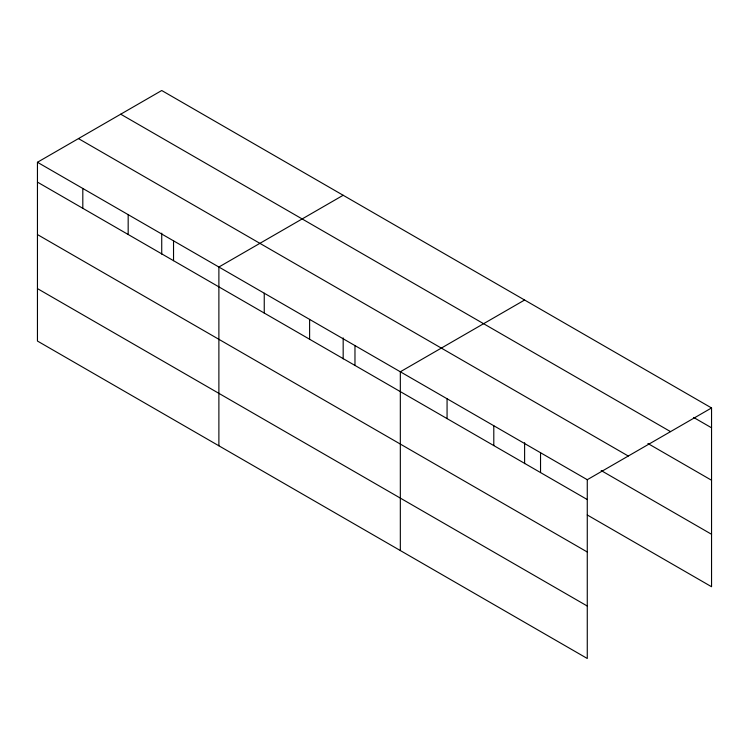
<?xml version="1.0" encoding="UTF-8"?>
<svg xmlns="http://www.w3.org/2000/svg" width="749" height="749" viewBox="0 0 749 749"><rect width="100%" height="100%" fill="white"/><g stroke="black" fill="none" stroke-linecap="round" stroke-linejoin="round"><path stroke-width="1.12" d="M37.45 162.271L587.272 479.706L587.272 658.483L37.45 341.048L37.45 162.271L161.728 90.517L711.55 407.952L711.55 586.729L587.253 514.966M343.173 195.264L218.886 267.019L218.886 445.805M524.609 300.021L400.331 371.776L400.331 550.552M587.272 479.706L711.55 407.952M693.649 417.474L711.55 427.801M120.72 114.194L670.533 431.63M647.913 443.511L711.55 480.249M78.467 138.593L628.28 456.029M601.175 470.559L711.55 534.28M37.45 182.119L587.272 499.555M37.45 234.568L587.272 552.004M37.45 288.608L587.272 606.035M540.535 452.724L540.535 472.572M524.609 442.678L524.609 463.65M493.797 425.741L493.797 445.589M447.069 398.758L447.069 418.607M354.97 345.589L354.97 365.437M343.173 337.921L343.173 358.902M309.609 319.402L309.609 339.25M264.247 293.215L264.247 313.063M173.534 240.832L173.534 260.689M161.728 233.164L161.728 254.145M128.173 214.645L128.173 234.503M82.811 188.458L82.811 208.306"/></g></svg>
